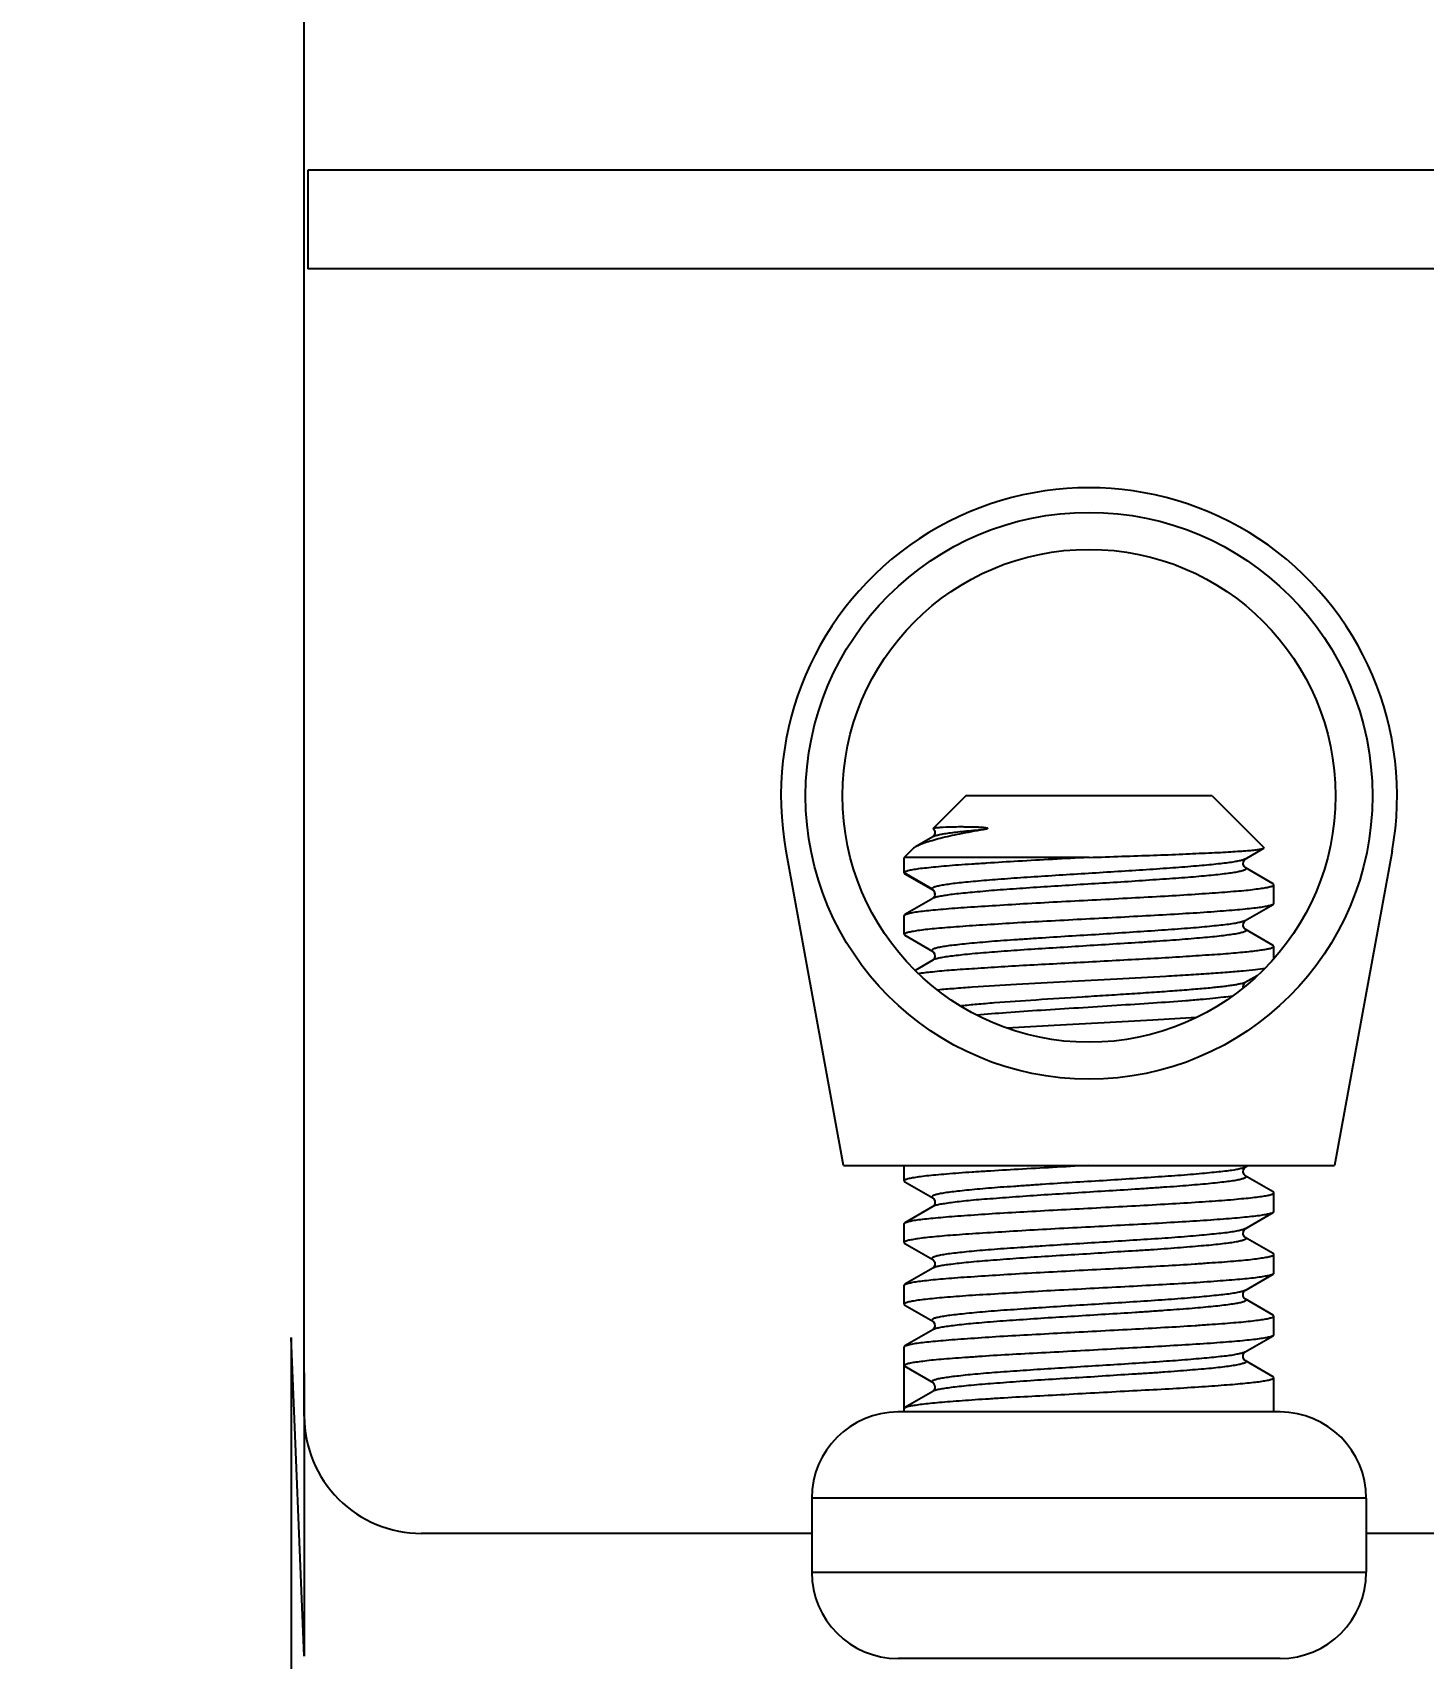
# Model space of a CAD drawing. Extents: x -144 to 4730, y -3845 to 502.
# Drawn here: x 1070.43 to 1081.72, y -3228.86 to -3215.67 of the extents above; entities that cross this region are included whole.
import ezdxf

# ---------------------------------------------------------------- set-up
doc = ezdxf.new("R2010")
doc.units = 0
doc.header["$LTSCALE"] = 15
doc.header["$MEASUREMENT"] = 0
doc.layers.get('0').update_dxf_attribs({"linetype": 'CONTINUOUS'})
doc.layers.get('Defpoints').update_dxf_attribs({"linetype": 'CONTINUOUS'})
doc.styles.add('标准', font='arial.ttf', dxfattribs={"oblique": 5})
doc.dimstyles.new('MSTD', dxfattribs={"dimtxt": 3.2, "dimasz": 1.4, "dimexe": 0.5, "dimexo": 0.5, "dimgap": 0.5, "dimtad": 0, "dimzin": 1, "dimdsep": 46, "dimtxsty": '标准', "dimcen": 0, "dimclrd": 5, "dimclre": 5, "dimclrt": 3, "dimadec": 1, "dimazin": 2, "dimtfac": 0.5, "dimtmove": 0, "dimatfit": 3, "dimfxl": 0, "dimlwd": -1, "dimarcsym": 0})

# ---------------------------------------------------------------- blocks, each defined once
blk = doc.blocks.new('*D38')
at = {"color": 5, "lineweight": -2}
for p, q in [((1072.636, -3228.845), (1072.531, -3226.258)), ((1072.531, -3226.258), (1072.531, -3229.058)), ((1072.636, -3226.545), (1072.636, -3228.845))]:
    blk.add_line(p, q, dxfattribs=at)
at = {"layer": 'Defpoints', "color": 0}
for p in [(1101.506, -3199.728), (1072.636, -3226.045), (1072.531, -3229.058)]:
    blk.add_point(p, dxfattribs=at)
at = {"color": 3, "insert": (1072.531, -3235.13), "char_height": 3.2, "attachment_point": 5, "rotation": 90, "style": '标准'}
blk.add_mtext('28.87', dxfattribs=at)

msp = doc.modelspace()

# ---------------------------------------------------------------- linework, layer by layer
at = {"color": 7, "linetype": 'Continuous'}
for p, q in [((1072.636, -3226.898), (1072.636, -3210.681)), ((1078.005, -3221.863), (1077.741, -3222.127)), ((1080.005, -3221.863), (1078.005, -3221.863)), ((1080.005, -3221.863), (1080.426, -3222.284)), ((1077.742, -3222.13), (1077.741, -3222.127)), ((1077.742, -3222.13), (1077.744, -3222.132)), ((1077.737, -3222.196), (1077.598, -3222.277)), ((1077.738, -3222.196), (1077.737, -3222.196)), ((1080.424, -3222.289), (1080.426, -3222.284)), ((1077.013, -3224.863), (1076.546, -3222.313)), ((1077.573, -3222.295), (1077.505, -3222.363)), ((1077.505, -3222.488), (1077.505, -3222.363)), ((1079, -3222.363), (1077.505, -3222.363)), ((1079.005, -3222.363), (1078.999, -3222.363)), ((1080.273, -3222.376), (1080.424, -3222.289)), ((1080.273, -3222.376), (1080.273, -3222.376)), ((1081.464, -3222.313), (1080.998, -3224.863)), ((1077.505, -3222.488), (1077.511, -3222.495)), ((1077.73, -3222.618), (1077.505, -3222.488)), ((1077.511, -3222.495), (1077.737, -3222.626)), ((1080.499, -3222.577), (1080.273, -3222.446)), ((1077.73, -3222.618), (1077.737, -3222.626)), ((1077.73, -3222.618), (1077.73, -3222.618)), ((1077.737, -3222.626), (1077.742, -3222.63)), ((1077.742, -3222.63), (1077.75, -3222.641)), ((1077.75, -3222.641), (1077.755, -3222.66)), ((1077.755, -3222.661), (1077.755, -3222.662)), ((1077.755, -3222.662), (1077.755, -3222.663)), ((1080.505, -3222.584), (1080.499, -3222.577)), ((1080.505, -3222.738), (1080.505, -3222.584)), ((1077.737, -3222.696), (1077.511, -3222.827)), ((1080.273, -3222.876), (1080.499, -3222.745)), ((1080.505, -3222.738), (1080.499, -3222.745)), ((1077.505, -3222.834), (1077.511, -3222.827)), ((1077.505, -3222.988), (1077.505, -3222.834)), ((1080.499, -3223.077), (1080.273, -3222.946)), ((1077.505, -3222.988), (1077.511, -3222.995)), ((1077.511, -3222.995), (1077.737, -3223.126)), ((1080.505, -3223.084), (1080.499, -3223.077)), ((1077.737, -3223.196), (1077.593, -3223.28)), ((1077.738, -3223.195), (1077.737, -3223.196)), ((1080.505, -3223.177), (1080.505, -3223.084)), ((1080.273, -3223.376), (1080.369, -3223.321)), ((1077.013, -3224.863), (1080.998, -3224.863)), ((1077.505, -3224.988), (1077.505, -3224.863)), ((1080.273, -3224.876), (1080.295, -3224.863)), ((1080.273, -3224.876), (1080.273, -3224.876)), ((1077.505, -3224.988), (1077.511, -3224.995)), ((1077.511, -3224.995), (1077.737, -3225.126)), ((1080.499, -3225.077), (1080.273, -3224.946)), ((1080.505, -3225.084), (1080.499, -3225.077)), ((1080.505, -3225.238), (1080.505, -3225.084)), ((1077.738, -3225.196), (1077.511, -3225.327)), ((1077.738, -3225.196), (1077.737, -3225.196)), ((1080.273, -3225.376), (1080.499, -3225.245)), ((1080.505, -3225.238), (1080.499, -3225.245)), ((1077.505, -3225.334), (1077.511, -3225.327)), ((1077.505, -3225.488), (1077.505, -3225.334)), ((1080.273, -3225.376), (1080.273, -3225.376)), ((1080.499, -3225.577), (1080.273, -3225.446)), ((1077.505, -3225.488), (1077.511, -3225.495)), ((1077.511, -3225.495), (1077.737, -3225.626)), ((1080.505, -3225.584), (1080.499, -3225.577)), ((1080.505, -3225.738), (1080.505, -3225.584)), ((1077.737, -3225.696), (1077.511, -3225.827)), ((1077.738, -3225.696), (1077.737, -3225.696)), ((1077.505, -3225.834), (1077.511, -3225.827)), ((1077.505, -3225.988), (1077.505, -3225.834)), ((1080.273, -3225.876), (1080.499, -3225.745)), ((1080.505, -3225.738), (1080.499, -3225.745)), ((1080.273, -3225.876), (1080.273, -3225.876)), ((1080.499, -3226.077), (1080.273, -3225.946)), ((1077.505, -3225.988), (1077.511, -3225.995)), ((1077.511, -3225.995), (1077.738, -3226.126)), ((1080.505, -3226.084), (1080.499, -3226.077)), ((1080.505, -3226.238), (1080.505, -3226.084)), ((1077.738, -3226.196), (1077.511, -3226.327)), ((1077.738, -3226.196), (1077.737, -3226.196)), ((1080.505, -3226.238), (1080.499, -3226.245)), ((1077.505, -3226.334), (1077.511, -3226.327)), ((1077.505, -3226.863), (1077.505, -3226.334)), ((1080.273, -3226.376), (1080.499, -3226.245)), ((1080.273, -3226.376), (1080.273, -3226.376)), ((1077.505, -3226.488), (1077.73, -3226.618)), ((1080.499, -3226.577), (1080.273, -3226.446)), ((1080.505, -3226.584), (1080.499, -3226.577)), ((1080.505, -3226.863), (1080.505, -3226.584)), ((1077.737, -3226.696), (1077.511, -3226.827)), ((1080.555, -3226.863), (1077.455, -3226.863)), ((1077.505, -3226.834), (1077.511, -3226.827)), ((1076.755, -3227.563), (1076.755, -3228.163)), ((1081.255, -3227.563), (1076.755, -3227.563)), ((1081.255, -3227.563), (1081.255, -3228.163)), ((1076.755, -3227.848), (1073.586, -3227.848)), ((1083.006, -3227.848), (1081.255, -3227.848)), ((1076.755, -3228.163), (1081.255, -3228.163)), ((1080.555, -3228.863), (1077.455, -3228.863))]:
    msp.add_line(p, q, dxfattribs=at)
at = {"color": 4, "linetype": 'Continuous'}
for p, q in [((1072.666, -3216.786), (1072.666, -3217.586)), ((1130.346, -3216.786), (1072.666, -3216.786)), ((1130.346, -3217.586), (1072.666, -3217.586))]:
    msp.add_line(p, q, dxfattribs=at)
at = {"color": 7, "linetype": 'Continuous'}
for points in [[(1077.744, -3222.132), (1077.753, -3222.147), (1077.754, -3222.17), (1077.746, -3222.188), (1077.739, -3222.195), (1077.738, -3222.196)], [(1080.273, -3222.446), (1080.271, -3222.445), (1080.263, -3222.437), (1080.256, -3222.417), (1080.258, -3222.395), (1080.267, -3222.382), (1080.272, -3222.377), (1080.273, -3222.376)], [(1077.755, -3222.663), (1077.75, -3222.681), (1077.742, -3222.692), (1077.738, -3222.696), (1077.737, -3222.696)], [(1080.273, -3222.946), (1080.271, -3222.945), (1080.264, -3222.937), (1080.256, -3222.919), (1080.258, -3222.896), (1080.266, -3222.882), (1080.272, -3222.877), (1080.273, -3222.876)], [(1077.737, -3223.126), (1077.738, -3223.127), (1077.743, -3223.131), (1077.752, -3223.144), (1077.755, -3223.166), (1077.748, -3223.186)], [(1077.748, -3223.186), (1077.739, -3223.195), (1077.738, -3223.195)], [(1080.256, -3223.417), (1080.258, -3223.396), (1080.267, -3223.382), (1080.272, -3223.377), (1080.273, -3223.376)], [(1080.273, -3224.946), (1080.271, -3224.945), (1080.263, -3224.937), (1080.256, -3224.918), (1080.258, -3224.896), (1080.266, -3224.882), (1080.272, -3224.877), (1080.273, -3224.876)], [(1077.737, -3225.126), (1077.738, -3225.127), (1077.746, -3225.134), (1077.754, -3225.152), (1077.753, -3225.174), (1077.745, -3225.189), (1077.739, -3225.195), (1077.738, -3225.196)], [(1080.273, -3225.446), (1080.271, -3225.445), (1080.264, -3225.438), (1080.256, -3225.42), (1080.258, -3225.397), (1080.266, -3225.382), (1080.272, -3225.377), (1080.273, -3225.376)], [(1077.737, -3225.626), (1077.738, -3225.627), (1077.744, -3225.632), (1077.753, -3225.647), (1077.754, -3225.67), (1077.746, -3225.688), (1077.739, -3225.695), (1077.738, -3225.696)], [(1080.273, -3225.946), (1080.272, -3225.945), (1080.265, -3225.939), (1080.257, -3225.922), (1080.257, -3225.9), (1080.265, -3225.883), (1080.272, -3225.877), (1080.273, -3225.876)], [(1077.737, -3226.126), (1077.738, -3226.127), (1077.744, -3226.132), (1077.752, -3226.145), (1077.755, -3226.167), (1077.747, -3226.186), (1077.739, -3226.195), (1077.738, -3226.196)], [(1080.273, -3226.446), (1080.272, -3226.445), (1080.265, -3226.439), (1080.257, -3226.422), (1080.257, -3226.399), (1080.265, -3226.383), (1080.272, -3226.377), (1080.273, -3226.376)], [(1077.755, -3226.662), (1077.753, -3226.674), (1077.745, -3226.69), (1077.738, -3226.695), (1077.737, -3226.696)]]:
    msp.add_lwpolyline(points, dxfattribs=at)
for radius in [2.3, 2]:
    msp.add_circle((1079.005, -3221.863), radius, dxfattribs=at)
for centre, radius, start, end in [((1079.005, -3221.863), 2.5, 349.6289, 190.3711), ((1077.509, -3222.488), 0.00429, 171.5457, 179.9729), ((1077.735, -3222.618), 0.00502, 173.7776, 179.6078), ((1077.705, -3222.661), 0.0499, 2.0908, 60.0617), ((1077.705, -3222.661), 0.0497, 358.0616, 7.431), ((1080.501, -3222.585), 0.00424, 351.2684, 0.6436), ((1077.509, -3222.988), 0.00433, 169.7061, 179.5995), ((1080.501, -3223.084), 0.00424, 350.8444, 0.3439), ((1077.509, -3224.988), 0.00433, 169.7063, 179.5998), ((1080.256, -3224.976), 0.0342, 57.2837, 59.7848), ((1080.501, -3225.084), 0.00424, 350.4831, 359.9572), ((1077.509, -3225.488), 0.00423, 170.3747, 179.9559), ((1080.501, -3225.584), 0.00431, 350.127, 359.9563), ((1080.255, -3225.977), 0.0357, 58.0395, 59.4298), ((1077.509, -3225.988), 0.00431, 170.5975, 180.3101), ((1080.501, -3226.084), 0.00424, 350.0869, 359.951), ((1077.705, -3226.661), 0.0502, 359.356, 59.8598), ((1080.501, -3226.584), 0.0043, 350.5614, 359.9614), ((1073.586, -3226.899), 0.949, 179.9809, 270.019), ((1077.455, -3227.563), 0.7, 90, 180), ((1080.555, -3227.563), 0.7, 0, 90), ((1077.455, -3228.163), 0.7, 180, 270), ((1080.555, -3228.163), 0.7, 270, 0)]:
    msp.add_arc(centre, radius, start, end, dxfattribs=at)
for points, start_tangent, end_tangent in [([(1078.146, -3222.138), (1077.954, -3222.174), (1077.796, -3222.209), (1077.731, -3222.227), (1077.676, -3222.244), (1077.632, -3222.26), (1077.598, -3222.277)], (-0.984674, -0.174406), (-0.864468, -0.502689)), ([(1078.146, -3222.138), (1077.99, -3222.153), (1077.925, -3222.16), (1077.868, -3222.167), (1077.82, -3222.174), (1077.783, -3222.182), (1077.755, -3222.189), (1077.745, -3222.192), (1077.737, -3222.196)], (-0.996496, -0.083642), (-0.863231, -0.504808)), ([(1077.741, -3222.127), (1077.744, -3222.125), (1077.749, -3222.124)], (0.707107, 0.707107), (0.971314, 0.237803)), ([(1077.749, -3222.124), (1077.752, -3222.123), (1077.763, -3222.121)], (0.971314, 0.237803), (0.99111, 0.133048)), ([(1077.763, -3222.121), (1077.788, -3222.119), (1077.822, -3222.117), (1077.916, -3222.114), (1077.975, -3222.113), (1078.008, -3222.114), (1078.042, -3222.114), (1078.077, -3222.115), (1078.095, -3222.116), (1078.105, -3222.116), (1078.114, -3222.117), (1078.123, -3222.117), (1078.133, -3222.118), (1078.142, -3222.118), (1078.152, -3222.119), (1078.156, -3222.12), (1078.161, -3222.121), (1078.166, -3222.121), (1078.17, -3222.122), (1078.175, -3222.123), (1078.179, -3222.124), (1078.181, -3222.125), (1078.182, -3222.127), (1078.182, -3222.128), (1078.18, -3222.129), (1078.179, -3222.13), (1078.177, -3222.131)], (0.99111, 0.133048), (-0.917301, -0.398195)), ([(1078.177, -3222.131), (1078.169, -3222.134), (1078.161, -3222.135), (1078.146, -3222.138)], (-0.917301, -0.398195), (-0.984862, -0.173338)), ([(1077.598, -3222.277), (1077.591, -3222.281), (1077.573, -3222.295)], (-0.864468, -0.502689), (-0.705646, -0.708565)), ([(1079, -3222.363), (1078.709, -3222.379), (1078.43, -3222.394), (1078.173, -3222.41), (1078.055, -3222.418), (1077.947, -3222.425), (1077.848, -3222.433), (1077.761, -3222.441), (1077.685, -3222.449), (1077.622, -3222.456), (1077.572, -3222.464), (1077.536, -3222.472), (1077.523, -3222.476), (1077.513, -3222.48), (1077.508, -3222.483), (1077.505, -3222.487)], (-0.99858, -0.053265), (-0.14675, -0.989174)), ([(1080.273, -3222.376), (1080.265, -3222.38), (1080.254, -3222.384), (1080.224, -3222.391), (1080.184, -3222.399), (1080.132, -3222.407), (1080.071, -3222.414), (1080, -3222.422), (1079.92, -3222.429), (1079.832, -3222.437), (1079.635, -3222.452), (1079.415, -3222.467), (1079.181, -3222.482), (1078.94, -3222.497), (1078.702, -3222.512), (1078.475, -3222.527), (1078.266, -3222.542), (1078.084, -3222.557), (1078.005, -3222.565), (1077.934, -3222.572), (1077.874, -3222.58), (1077.823, -3222.587), (1077.783, -3222.595), (1077.767, -3222.599), (1077.754, -3222.602), (1077.744, -3222.606), (1077.737, -3222.61), (1077.732, -3222.614), (1077.73, -3222.617)], (-0.865204, -0.50142), (-0.108267, -0.994122)), ([(1079.005, -3222.363), (1079.272, -3222.354), (1079.529, -3222.345), (1079.767, -3222.336), (1079.978, -3222.326), (1080.071, -3222.322), (1080.155, -3222.317), (1080.229, -3222.312), (1080.291, -3222.308), (1080.343, -3222.303), (1080.382, -3222.298), (1080.397, -3222.296), (1080.409, -3222.293), (1080.418, -3222.291), (1080.424, -3222.289)], (0.99943, 0.033765), (0.865553, 0.500817)), ([(1080.273, -3222.446), (1080.278, -3222.45), (1080.28, -3222.454), (1080.28, -3222.456), (1080.279, -3222.458), (1080.278, -3222.459), (1080.276, -3222.461), (1080.269, -3222.465), (1080.26, -3222.469), (1080.248, -3222.473), (1080.233, -3222.476), (1080.215, -3222.48), (1080.194, -3222.484), (1080.145, -3222.491), (1080.086, -3222.499), (1080.017, -3222.507), (1079.939, -3222.514), (1079.853, -3222.522), (1079.759, -3222.529), (1079.658, -3222.537), (1079.551, -3222.544), (1079.439, -3222.552), (1079.205, -3222.567), (1078.964, -3222.582), (1078.725, -3222.597), (1078.495, -3222.612), (1078.284, -3222.627), (1078.098, -3222.643), (1077.945, -3222.658), (1077.883, -3222.665), (1077.831, -3222.673), (1077.789, -3222.68), (1077.758, -3222.688)], (0.860084, -0.510153), (-0.95799, -0.2868)), ([(1077.511, -3222.827), (1077.52, -3222.823), (1077.531, -3222.82), (1077.564, -3222.812), (1077.61, -3222.804), (1077.669, -3222.797), (1077.74, -3222.789), (1077.822, -3222.782), (1077.915, -3222.774), (1078.017, -3222.767), (1078.248, -3222.752), (1078.507, -3222.736), (1078.783, -3222.721), (1079.067, -3222.706), (1079.349, -3222.691), (1079.619, -3222.676), (1079.867, -3222.661), (1079.979, -3222.653), (1080.083, -3222.646), (1080.177, -3222.638), (1080.261, -3222.631), (1080.333, -3222.623), (1080.393, -3222.615), (1080.441, -3222.608), (1080.476, -3222.6), (1080.488, -3222.597), (1080.497, -3222.593), (1080.503, -3222.589), (1080.505, -3222.585)], (0.86507, 0.501651), (0.151495, 0.988458)), ([(1080.499, -3222.745), (1080.491, -3222.749), (1080.479, -3222.753), (1080.446, -3222.76), (1080.4, -3222.768), (1080.342, -3222.775), (1080.271, -3222.783), (1080.189, -3222.791), (1080.096, -3222.798), (1079.994, -3222.806), (1079.763, -3222.821), (1079.504, -3222.836), (1079.228, -3222.851), (1078.944, -3222.866), (1078.662, -3222.881), (1078.392, -3222.896), (1078.144, -3222.912), (1078.032, -3222.919), (1077.928, -3222.927), (1077.834, -3222.934), (1077.75, -3222.942), (1077.678, -3222.949), (1077.617, -3222.957), (1077.57, -3222.965), (1077.535, -3222.972), (1077.522, -3222.976), (1077.513, -3222.98), (1077.508, -3222.983), (1077.505, -3222.987)], (-0.865122, -0.501561), (-0.178163, -0.984001)), ([(1077.758, -3222.688), (1077.746, -3222.692), (1077.737, -3222.696)], (-0.95799, -0.2868), (-0.865008, -0.501758)), ([(1080.273, -3222.876), (1080.265, -3222.88), (1080.253, -3222.884), (1080.222, -3222.892), (1080.179, -3222.9), (1080.124, -3222.908), (1080.059, -3222.915), (1079.983, -3222.923), (1079.899, -3222.931), (1079.805, -3222.939), (1079.596, -3222.954), (1079.364, -3222.97), (1079.119, -3222.986), (1078.869, -3223.001), (1078.624, -3223.017), (1078.507, -3223.025), (1078.394, -3223.033), (1078.287, -3223.04), (1078.188, -3223.048), (1078.096, -3223.056), (1078.012, -3223.064), (1077.939, -3223.072), (1077.875, -3223.079), (1077.823, -3223.087), (1077.801, -3223.091), (1077.782, -3223.095), (1077.765, -3223.099), (1077.752, -3223.103), (1077.742, -3223.107), (1077.735, -3223.111), (1077.733, -3223.113), (1077.731, -3223.115), (1077.73, -3223.117), (1077.73, -3223.119), (1077.732, -3223.122), (1077.737, -3223.126)], (-0.864777, -0.502156), (0.862408, -0.506213)), ([(1080.273, -3222.946), (1080.278, -3222.95), (1080.28, -3222.954), (1080.28, -3222.956), (1080.279, -3222.958), (1080.278, -3222.96), (1080.275, -3222.962), (1080.268, -3222.965), (1080.259, -3222.969), (1080.246, -3222.973), (1080.23, -3222.977), (1080.212, -3222.981), (1080.19, -3222.985), (1080.139, -3222.992), (1080.078, -3223), (1080.006, -3223.008), (1079.925, -3223.015), (1079.835, -3223.023), (1079.738, -3223.031), (1079.634, -3223.039), (1079.524, -3223.046), (1079.409, -3223.054), (1079.169, -3223.069), (1078.923, -3223.085), (1078.68, -3223.1), (1078.449, -3223.115), (1078.239, -3223.131), (1078.057, -3223.146), (1077.979, -3223.154), (1077.911, -3223.162), (1077.853, -3223.169), (1077.805, -3223.177), (1077.769, -3223.185), (1077.745, -3223.192)], (0.86036, -0.509688), (-0.924566, -0.381021)), ([(1077.617, -3223.304), (1077.734, -3223.29), (1077.889, -3223.276), (1078.077, -3223.263), (1078.291, -3223.249), (1078.527, -3223.235), (1078.776, -3223.222), (1079.033, -3223.208), (1079.288, -3223.194), (1079.536, -3223.181), (1079.767, -3223.167), (1079.977, -3223.153), (1080.071, -3223.147), (1080.157, -3223.14), (1080.235, -3223.133), (1080.304, -3223.126), (1080.364, -3223.119), (1080.413, -3223.112), (1080.452, -3223.106), (1080.481, -3223.099), (1080.491, -3223.095), (1080.498, -3223.092), (1080.503, -3223.089), (1080.505, -3223.085)], (0.990365, 0.138479), (0.158755, 0.987318)), ([(1077.745, -3223.192), (1077.743, -3223.193), (1077.737, -3223.196)], (-0.924566, -0.381021), (-0.865466, -0.500968)), ([(1080.434, -3223.263), (1080.357, -3223.274), (1080.255, -3223.285), (1080.128, -3223.296), (1079.979, -3223.307), (1079.812, -3223.318), (1079.629, -3223.329), (1079.231, -3223.351), (1078.816, -3223.373), (1078.416, -3223.395), (1078.06, -3223.417), (1077.908, -3223.428), (1077.777, -3223.439)], (-0.985118, -0.171877), (-0.995759, -0.092)), ([(1080.273, -3223.376), (1080.259, -3223.382), (1080.238, -3223.388), (1080.21, -3223.394), (1080.175, -3223.4), (1080.133, -3223.406), (1080.086, -3223.412), (1079.972, -3223.424), (1079.836, -3223.436), (1079.682, -3223.448), (1079.512, -3223.46), (1079.331, -3223.472), (1079.142, -3223.484), (1078.95, -3223.496), (1078.575, -3223.52), (1078.238, -3223.544), (1078.094, -3223.556), (1077.97, -3223.568)], (-0.86475, -0.502203), (-0.994344, -0.106204)), ([(1080.17, -3223.488), (1080.098, -3223.498), (1080.01, -3223.507), (1079.908, -3223.517), (1079.791, -3223.527), (1079.526, -3223.546), (1079.23, -3223.565), (1078.92, -3223.585), (1078.616, -3223.604), (1078.334, -3223.624), (1078.093, -3223.643)], (-0.988478, -0.151366), (-0.996037, -0.088939)), ([(1078.339, -3223.746), (1078.722, -3223.725), (1079.127, -3223.703), (1079.522, -3223.681), (1079.88, -3223.66)], (0.99825, 0.059132), (0.997873, 0.065195)), ([(1079, -3224.863), (1078.71, -3224.879), (1078.431, -3224.894), (1078.173, -3224.91), (1078.056, -3224.917), (1077.948, -3224.925), (1077.849, -3224.933), (1077.762, -3224.941), (1077.686, -3224.948), (1077.623, -3224.956), (1077.573, -3224.964), (1077.536, -3224.972), (1077.523, -3224.976), (1077.514, -3224.979), (1077.508, -3224.983), (1077.505, -3224.987)], (-0.998596, -0.052979), (-0.17816, -0.984002)), ([(1080.273, -3224.876), (1080.265, -3224.88), (1080.253, -3224.884), (1080.222, -3224.892), (1080.179, -3224.9), (1080.124, -3224.908), (1080.059, -3224.915), (1079.983, -3224.923), (1079.899, -3224.931), (1079.805, -3224.939), (1079.596, -3224.954), (1079.364, -3224.97), (1079.119, -3224.986), (1078.869, -3225.001), (1078.624, -3225.017), (1078.507, -3225.025), (1078.394, -3225.033), (1078.287, -3225.04), (1078.188, -3225.048), (1078.096, -3225.056), (1078.012, -3225.064), (1077.939, -3225.072), (1077.875, -3225.079), (1077.823, -3225.087), (1077.801, -3225.091), (1077.782, -3225.095), (1077.765, -3225.099), (1077.752, -3225.103), (1077.742, -3225.107), (1077.735, -3225.111), (1077.733, -3225.113), (1077.731, -3225.115), (1077.73, -3225.117), (1077.73, -3225.119), (1077.732, -3225.122), (1077.737, -3225.126)], (-0.864777, -0.502156), (0.862387, -0.506249)), ([(1080.274, -3224.947), (1080.277, -3224.949), (1080.279, -3224.951), (1080.28, -3224.953), (1080.28, -3224.955), (1080.278, -3224.958), (1080.274, -3224.962), (1080.266, -3224.966), (1080.256, -3224.97), (1080.242, -3224.974), (1080.225, -3224.978), (1080.206, -3224.982), (1080.184, -3224.986), (1080.13, -3224.994), (1080.066, -3225.001), (1079.992, -3225.009), (1079.908, -3225.017), (1079.816, -3225.025), (1079.717, -3225.033), (1079.61, -3225.04), (1079.497, -3225.048), (1079.38, -3225.056), (1079.136, -3225.071), (1078.887, -3225.087), (1078.642, -3225.102), (1078.411, -3225.118), (1078.304, -3225.126), (1078.203, -3225.134), (1078.11, -3225.141), (1078.026, -3225.149), (1077.951, -3225.157), (1077.886, -3225.165), (1077.831, -3225.173), (1077.788, -3225.18), (1077.757, -3225.188), (1077.746, -3225.192), (1077.738, -3225.196)], (0.840929, -0.541145), (-0.865603, -0.50073)), ([(1077.511, -3225.327), (1077.52, -3225.323), (1077.531, -3225.32), (1077.564, -3225.312), (1077.61, -3225.304), (1077.669, -3225.297), (1077.74, -3225.289), (1077.822, -3225.282), (1077.915, -3225.274), (1078.018, -3225.267), (1078.249, -3225.251), (1078.507, -3225.236), (1078.783, -3225.221), (1079.067, -3225.206), (1079.349, -3225.191), (1079.619, -3225.176), (1079.867, -3225.161), (1079.979, -3225.153), (1080.083, -3225.146), (1080.177, -3225.138), (1080.261, -3225.13), (1080.333, -3225.123), (1080.393, -3225.115), (1080.441, -3225.108), (1080.476, -3225.1), (1080.488, -3225.096), (1080.497, -3225.093), (1080.503, -3225.089), (1080.505, -3225.085)], (0.865202, 0.501423), (0.164881, 0.986313)), ([(1080.499, -3225.245), (1080.491, -3225.249), (1080.479, -3225.253), (1080.446, -3225.26), (1080.4, -3225.268), (1080.341, -3225.276), (1080.27, -3225.283), (1080.188, -3225.291), (1080.096, -3225.298), (1079.993, -3225.306), (1079.762, -3225.321), (1079.504, -3225.336), (1079.227, -3225.351), (1078.943, -3225.366), (1078.661, -3225.381), (1078.391, -3225.397), (1078.144, -3225.412), (1078.031, -3225.419), (1077.927, -3225.427), (1077.833, -3225.434), (1077.75, -3225.442), (1077.677, -3225.449), (1077.617, -3225.457), (1077.569, -3225.465), (1077.535, -3225.472), (1077.522, -3225.476), (1077.513, -3225.48), (1077.507, -3225.483), (1077.505, -3225.487)], (-0.865082, -0.501631), (-0.166741, -0.986001)), ([(1080.273, -3225.376), (1080.265, -3225.38), (1080.253, -3225.384), (1080.222, -3225.392), (1080.178, -3225.4), (1080.124, -3225.408), (1080.058, -3225.415), (1079.983, -3225.423), (1079.898, -3225.431), (1079.805, -3225.439), (1079.596, -3225.455), (1079.364, -3225.47), (1079.118, -3225.486), (1078.868, -3225.501), (1078.624, -3225.517), (1078.506, -3225.525), (1078.394, -3225.533), (1078.287, -3225.54), (1078.187, -3225.548), (1078.095, -3225.556), (1078.012, -3225.564), (1077.939, -3225.572), (1077.875, -3225.579), (1077.823, -3225.587), (1077.801, -3225.591), (1077.782, -3225.595), (1077.766, -3225.599), (1077.752, -3225.603), (1077.742, -3225.607), (1077.735, -3225.611), (1077.733, -3225.613), (1077.731, -3225.615), (1077.73, -3225.617), (1077.73, -3225.619), (1077.732, -3225.622), (1077.737, -3225.626)], (-0.86475, -0.502203), (0.864518, -0.502601)), ([(1080.273, -3225.446), (1080.278, -3225.45), (1080.28, -3225.454), (1080.28, -3225.456), (1080.279, -3225.458), (1080.278, -3225.46), (1080.275, -3225.462), (1080.268, -3225.466), (1080.258, -3225.469), (1080.244, -3225.473), (1080.228, -3225.477), (1080.209, -3225.481), (1080.187, -3225.485), (1080.135, -3225.493), (1080.072, -3225.501), (1079.998, -3225.509), (1079.915, -3225.516), (1079.823, -3225.524), (1079.723, -3225.532), (1079.616, -3225.54), (1079.504, -3225.548), (1079.386, -3225.555), (1079.141, -3225.571), (1078.891, -3225.587), (1078.646, -3225.602), (1078.414, -3225.618), (1078.205, -3225.634), (1078.027, -3225.649), (1077.951, -3225.657), (1077.886, -3225.665), (1077.832, -3225.672), (1077.788, -3225.68), (1077.757, -3225.688), (1077.745, -3225.692), (1077.737, -3225.696)], (0.863333, -0.504635), (-0.863722, -0.503968)), ([(1077.511, -3225.827), (1077.52, -3225.823), (1077.531, -3225.82), (1077.564, -3225.812), (1077.61, -3225.804), (1077.669, -3225.797), (1077.739, -3225.789), (1077.821, -3225.782), (1077.914, -3225.774), (1078.017, -3225.767), (1078.248, -3225.752), (1078.506, -3225.736), (1078.782, -3225.721), (1079.067, -3225.706), (1079.349, -3225.691), (1079.618, -3225.676), (1079.866, -3225.661), (1079.979, -3225.653), (1080.082, -3225.646), (1080.177, -3225.638), (1080.26, -3225.631), (1080.333, -3225.623), (1080.393, -3225.615), (1080.441, -3225.608), (1080.475, -3225.6), (1080.488, -3225.596), (1080.497, -3225.593), (1080.503, -3225.589), (1080.505, -3225.585)], (0.863345, 0.504613), (0.171025, 0.985267)), ([(1080.499, -3225.745), (1080.491, -3225.749), (1080.479, -3225.753), (1080.446, -3225.76), (1080.4, -3225.768), (1080.341, -3225.776), (1080.27, -3225.783), (1080.188, -3225.791), (1080.095, -3225.798), (1079.993, -3225.806), (1079.762, -3225.821), (1079.503, -3225.836), (1079.227, -3225.851), (1078.943, -3225.866), (1078.661, -3225.881), (1078.391, -3225.897), (1078.144, -3225.912), (1078.031, -3225.919), (1077.928, -3225.927), (1077.833, -3225.934), (1077.75, -3225.942), (1077.678, -3225.949), (1077.617, -3225.957), (1077.57, -3225.965), (1077.535, -3225.972), (1077.522, -3225.976), (1077.513, -3225.98), (1077.508, -3225.983), (1077.505, -3225.987)], (-0.86511, -0.501582), (-0.162962, -0.986632)), ([(1080.273, -3225.876), (1080.265, -3225.88), (1080.253, -3225.884), (1080.222, -3225.892), (1080.178, -3225.9), (1080.124, -3225.908), (1080.058, -3225.915), (1079.983, -3225.923), (1079.898, -3225.931), (1079.805, -3225.939), (1079.596, -3225.955), (1079.364, -3225.97), (1079.118, -3225.986), (1078.868, -3226.001), (1078.624, -3226.017), (1078.506, -3226.025), (1078.394, -3226.033), (1078.287, -3226.04), (1078.187, -3226.048), (1078.095, -3226.056), (1078.012, -3226.064), (1077.939, -3226.072), (1077.875, -3226.079), (1077.823, -3226.087), (1077.801, -3226.091), (1077.782, -3226.095), (1077.765, -3226.099), (1077.752, -3226.103), (1077.742, -3226.107), (1077.735, -3226.111), (1077.733, -3226.113), (1077.731, -3226.115), (1077.73, -3226.117), (1077.73, -3226.119), (1077.732, -3226.122), (1077.737, -3226.126)], (-0.864764, -0.502178), (0.862654, -0.505795)), ([(1080.274, -3225.946), (1080.278, -3225.95), (1080.28, -3225.954), (1080.279, -3225.958), (1080.277, -3225.96), (1080.274, -3225.962), (1080.267, -3225.966), (1080.256, -3225.97), (1080.243, -3225.974), (1080.226, -3225.978), (1080.207, -3225.982), (1080.185, -3225.985), (1080.132, -3225.993), (1080.068, -3226.001), (1079.994, -3226.009), (1079.911, -3226.017), (1079.818, -3226.025), (1079.718, -3226.032), (1079.612, -3226.04), (1079.499, -3226.048), (1079.382, -3226.056), (1079.138, -3226.071), (1078.888, -3226.087), (1078.644, -3226.102), (1078.413, -3226.118), (1078.204, -3226.133), (1078.111, -3226.141), (1078.026, -3226.149), (1077.951, -3226.157), (1077.886, -3226.165), (1077.832, -3226.172), (1077.789, -3226.18), (1077.757, -3226.188), (1077.746, -3226.192), (1077.738, -3226.196)], (0.848286, -0.529539), (-0.865594, -0.500746)), ([(1077.511, -3226.327), (1077.52, -3226.323), (1077.531, -3226.32), (1077.564, -3226.312), (1077.611, -3226.304), (1077.669, -3226.297), (1077.74, -3226.289), (1077.822, -3226.282), (1077.915, -3226.274), (1078.018, -3226.267), (1078.249, -3226.251), (1078.507, -3226.236), (1078.783, -3226.221), (1079.067, -3226.206), (1079.349, -3226.191), (1079.619, -3226.176), (1079.866, -3226.161), (1079.979, -3226.153), (1080.083, -3226.146), (1080.177, -3226.138), (1080.26, -3226.131), (1080.333, -3226.123), (1080.393, -3226.115), (1080.441, -3226.108), (1080.475, -3226.1), (1080.488, -3226.096), (1080.497, -3226.093), (1080.503, -3226.089), (1080.505, -3226.085)], (0.866155, 0.499775), (0.171627, 0.985162)), ([(1080.499, -3226.245), (1080.491, -3226.249), (1080.479, -3226.253), (1080.446, -3226.26), (1080.4, -3226.268), (1080.341, -3226.276), (1080.27, -3226.283), (1080.187, -3226.291), (1080.094, -3226.298), (1079.991, -3226.306), (1079.759, -3226.321), (1079.499, -3226.336), (1079.222, -3226.351), (1078.937, -3226.367), (1078.654, -3226.382), (1078.384, -3226.397), (1078.137, -3226.412), (1078.024, -3226.42), (1077.921, -3226.427), (1077.827, -3226.435), (1077.744, -3226.442), (1077.672, -3226.45), (1077.613, -3226.458), (1077.588, -3226.461), (1077.566, -3226.465), (1077.548, -3226.469), (1077.532, -3226.473), (1077.52, -3226.477), (1077.512, -3226.48), (1077.509, -3226.482), (1077.507, -3226.484), (1077.505, -3226.488)], (-0.865104, -0.501592), (-0.010829, -0.999941)), ([(1080.273, -3226.376), (1080.265, -3226.38), (1080.254, -3226.384), (1080.224, -3226.391), (1080.184, -3226.399), (1080.132, -3226.407), (1080.071, -3226.414), (1080, -3226.422), (1079.92, -3226.429), (1079.831, -3226.437), (1079.633, -3226.452), (1079.413, -3226.467), (1079.178, -3226.482), (1078.937, -3226.497), (1078.698, -3226.512), (1078.47, -3226.527), (1078.262, -3226.542), (1078.08, -3226.557), (1078.001, -3226.565), (1077.931, -3226.573), (1077.871, -3226.58), (1077.821, -3226.588), (1077.8, -3226.591), (1077.781, -3226.595), (1077.766, -3226.599), (1077.753, -3226.603), (1077.743, -3226.607), (1077.736, -3226.61), (1077.73, -3226.618)], (-0.864767, -0.502173), (-0.009177, -0.999958)), ([(1080.273, -3226.446), (1080.278, -3226.45), (1080.28, -3226.454), (1080.28, -3226.456), (1080.279, -3226.458), (1080.278, -3226.46), (1080.275, -3226.462), (1080.268, -3226.466), (1080.258, -3226.469), (1080.245, -3226.473), (1080.229, -3226.477), (1080.21, -3226.481), (1080.188, -3226.485), (1080.135, -3226.493), (1080.072, -3226.501), (1079.998, -3226.509), (1079.915, -3226.516), (1079.823, -3226.524), (1079.723, -3226.532), (1079.617, -3226.54), (1079.504, -3226.548), (1079.387, -3226.555), (1079.142, -3226.571), (1078.892, -3226.587), (1078.646, -3226.602), (1078.415, -3226.618), (1078.206, -3226.634), (1078.027, -3226.649), (1077.952, -3226.657), (1077.886, -3226.665), (1077.832, -3226.673), (1077.788, -3226.68), (1077.757, -3226.688), (1077.746, -3226.692), (1077.737, -3226.696)], (0.863553, -0.504258), (-0.865038, -0.501706)), ([(1077.525, -3226.821), (1077.538, -3226.817), (1077.555, -3226.813), (1077.574, -3226.81), (1077.596, -3226.807), (1077.65, -3226.799), (1077.715, -3226.792), (1077.792, -3226.784), (1077.879, -3226.777), (1077.975, -3226.77), (1078.081, -3226.762), (1078.194, -3226.755), (1078.314, -3226.747), (1078.572, -3226.733), (1078.844, -3226.718), (1079.122, -3226.703), (1079.396, -3226.688), (1079.656, -3226.674), (1079.894, -3226.659), (1080.002, -3226.652), (1080.102, -3226.644), (1080.192, -3226.637), (1080.272, -3226.629), (1080.341, -3226.622), (1080.398, -3226.615), (1080.444, -3226.607), (1080.477, -3226.6), (1080.489, -3226.596), (1080.497, -3226.593), (1080.503, -3226.589), (1080.505, -3226.585)], (0.901384, 0.433021), (0.163598, 0.986527)), ([(1077.511, -3226.831), (1077.514, -3226.828), (1077.525, -3226.821)], (0.766118, 0.6427), (0.901384, 0.433021))]:
    msp.add_spline(points, degree=3, dxfattribs=dict(at, start_tangent=start_tangent, end_tangent=end_tangent))

# ---------------------------------------------------------------- dimensions: what is measured, and where the dimension line sits
dim = msp.add_ordinate_dim(feature_location=(1072.636, -3226.045), offset=(-0.105, -3.014), dtype=1, origin=(1101.506, -3199.728), dimstyle='MSTD')
dim.commit()
dim.dimension.update_dxf_attribs({"geometry": '*D38', "text_midpoint": (1072.531, -3235.13)})

doc.saveas('drawing.dxf')
